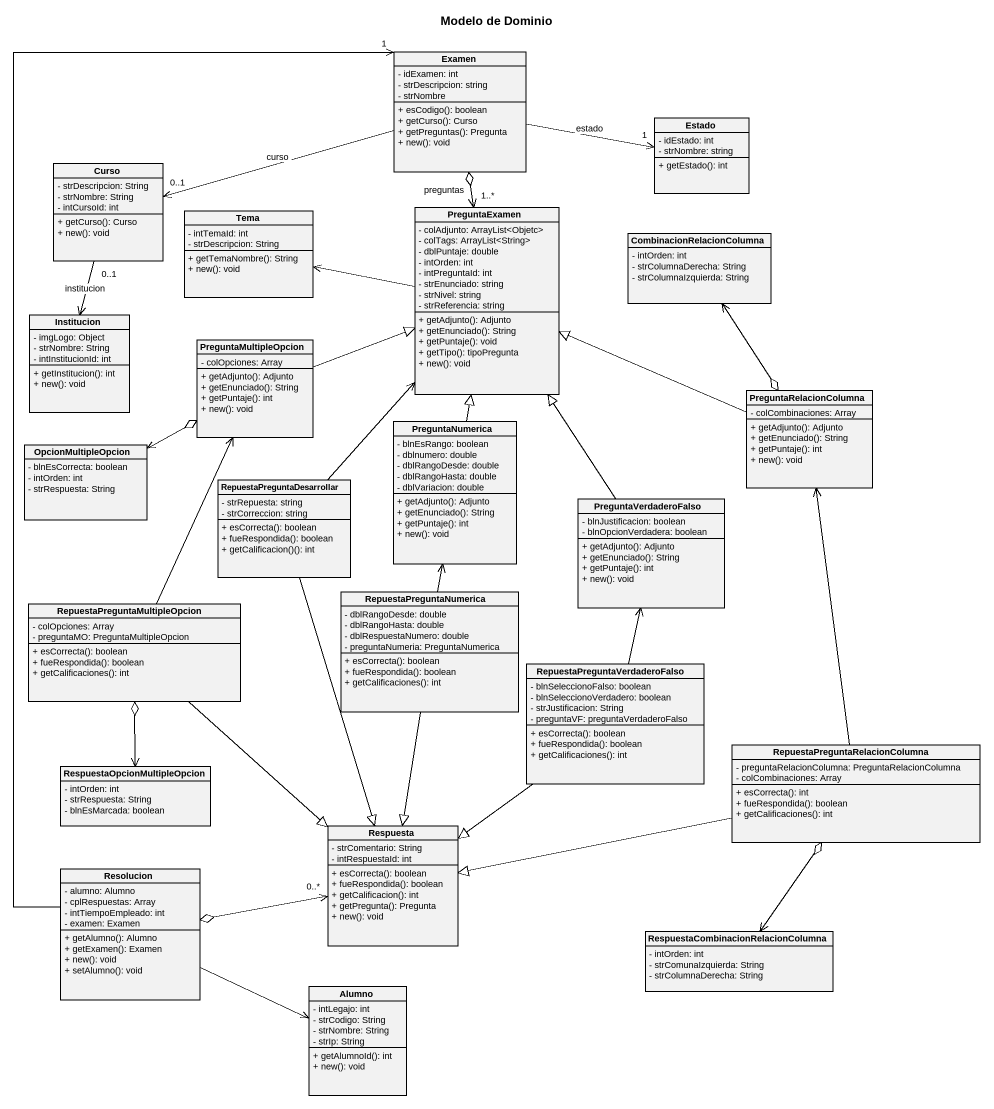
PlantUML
@startuml
title Modelo de Dominio
hide circle
hide empty members
skinparam classAttributeIconSize 0
class Examen {
  - idExamen: int
  - strDescripcion: string
  - strNombre
  + esCodigo(): boolean
  + getCurso(): Curso
  + getPreguntas(): Pregunta
  + new(): void
}
class Estado {
  - idEstado: int
  - strNombre: string
  + getEstado(): int
}
class Curso {
  - strDescripcion: String
  - strNombre: String
  - intCursoId: int
  + getCurso(): Curso
  + new(): void
}
class PreguntaExamen {
  - colAdjunto: ArrayList<Objetc>
  - colTags: ArrayList<String>
  - dblPuntaje: double
  - intOrden: int
  - intPreguntaId: int
  - strEnunciado: string
  - strNivel: string
  - strReferencia: string
  + getAdjunto(): Adjunto
  + getEnunciado(): String
  + getPuntaje(): void
  + getTipo(): tipoPregunta
  + new(): void
}
class Tema {
  - intTemaId: int
  - strDescripcion: String
  + getTemaNombre(): String
  + new(): void
}
class CombinacionRelacionColumna {
  - intOrden: int
  - strColumnaDerecha: String
  - strColumnaIzquierda: String
}
class Institucion {
  - imgLogo: Object
  - strNombre: String
  - intInstitucionId: int
  + getInstitucion(): int
  + new(): void
}
class PreguntaMultipleOpcion {
  - colOpciones: Array
  + getAdjunto(): Adjunto
  + getEnunciado(): String
  + getPuntaje(): int
  + new(): void
}
class PreguntaRelacionColumna {
  - colCombinaciones: Array
  + getAdjunto(): Adjunto
  + getEnunciado(): String
  + getPuntaje(): int
  + new(): void
}
class PreguntaNumerica {
  - blnEsRango: boolean
  - dblnumero: double
  - dblRangoDesde: double
  - dblRangoHasta: double
  - dblVariacion: double
  + getAdjunto(): Adjunto
  + getEnunciado(): String
  + getPuntaje(): int
  + new(): void
}
class OpcionMultipleOpcion {
  - blnEsCorrecta: boolean
  - intOrden: int
  - strRespuesta: String
}
class RepuestaPreguntaDesarrollar {
  - strRepuesta: string
  - strCorreccion: string
  + esCorrecta(): boolean
  + fueRespondida(): boolean
  + getCalificacion()(): int
}
class PreguntaVerdaderoFalso {
  - blnJustificacion: boolean
  - blnOpcionVerdadera: boolean
  + getAdjunto(): Adjunto
  + getEnunciado(): String
  + getPuntaje(): int
  + new(): void
}
class RepuestaPreguntaNumerica {
  - dblRangoDesde: double
  - dblRangoHasta: double
  - dblRespuestaNumero: double
  - preguntaNumeria: PreguntaNumerica
  + esCorrecta(): boolean
  + fueRespondida(): boolean
  + getCalificaciones(): int
}
class "RepuestaPreguntaMultipleOpcion" as RepuestaPreguntaMultipleOpci {
  - colOpciones: Array
  - preguntaMO: PreguntaMultipleOpcion
  + esCorrecta(): boolean
  + fueRespondida(): boolean
  + getCalificaciones(): int
}
class "RepuestaPreguntaVerdaderoFalso" as RepuestaPreguntaVerdaderoFal {
  - blnSeleccionoFalso: boolean
  - blnSeleccionoVerdadero: boolean
  - strJustificacion: String
  - preguntaVF: preguntaVerdaderoFalso
  + esCorrecta(): boolean
  + fueRespondida(): boolean
  + getCalificaciones(): int
}
class "RepuestaPreguntaRelacionColumna" as RepuestaPreguntaRelacionColu {
  - preguntaRelacionColumna: PreguntaRelacionColumna
  - colCombinaciones: Array
  + esCorrecta(): int
  + fueRespondida(): boolean
  + getCalificaciones(): int
}
class "RespuestaOpcionMultipleOpcion" as RespuestaOpcionMultipleOpcio {
  - intOrden: int
  - strRespuesta: String
  - blnEsMarcada: boolean
}
class Respuesta {
  - strComentario: String
  - intRespuestaId: int
  + esCorrecta(): boolean
  + fueRespondida(): boolean
  + getCalificacion(): int
  + getPregunta(): Pregunta
  + new(): void
}
class Resolucion {
  - alumno: Alumno
  - cplRespuestas: Array
  - intTiempoEmpleado: int
  - examen: Examen
  + getAlumno(): Alumno
  + getExamen(): Examen
  + new(): void
  + setAlumno(): void
}
class "RespuestaCombinacionRelacionColumna" as RespuestaCombinacionRelacion {
  - intOrden: int
  - strComunaIzquierda: String
  - strColumnaDerecha: String
}
class Alumno {
  - intLegajo: int
  - strCodigo: String
  - strNombre: String
  - strIp: String
  + getAlumnoId(): int
  + new(): void
}
Examen -right-> "1" Estado : estado
Examen -left-> "0..1" Curso : curso
Curso "0..1" --> Institucion : institucion
PreguntaExamen "1..*" <-up-o Examen : preguntas
PreguntaExamen -left-> Tema
CombinacionRelacionColumna <--o PreguntaRelacionColumna
PreguntaMultipleOpcion -right-|> PreguntaExamen
PreguntaRelacionColumna -left-|> PreguntaExamen
PreguntaNumerica -up-|> PreguntaExamen
OpcionMultipleOpcion <-right-o PreguntaMultipleOpcion
RepuestaPreguntaDesarrollar -up-> PreguntaExamen
RepuestaPreguntaDesarrollar --|> Respuesta
PreguntaVerdaderoFalso -up-|> PreguntaExamen
RepuestaPreguntaNumerica -up-> PreguntaNumerica
RepuestaPreguntaNumerica --|> Respuesta
RepuestaPreguntaMultipleOpci -up-> PreguntaMultipleOpcion
RepuestaPreguntaMultipleOpci --|> Respuesta
RepuestaPreguntaVerdaderoFal -up-> PreguntaVerdaderoFalso
RepuestaPreguntaVerdaderoFal --|> Respuesta
RepuestaPreguntaRelacionColu -up-> PreguntaRelacionColumna
RepuestaPreguntaRelacionColu -left-|> Respuesta
RespuestaOpcionMultipleOpcio <-up-o RepuestaPreguntaMultipleOpci
Respuesta "0..*" <-left-o Resolucion
Resolucion -up-> "1" Examen
Resolucion -right-> Alumno
RespuestaCombinacionRelacion <-up-o RepuestaPreguntaRelacionColu
@enduml
